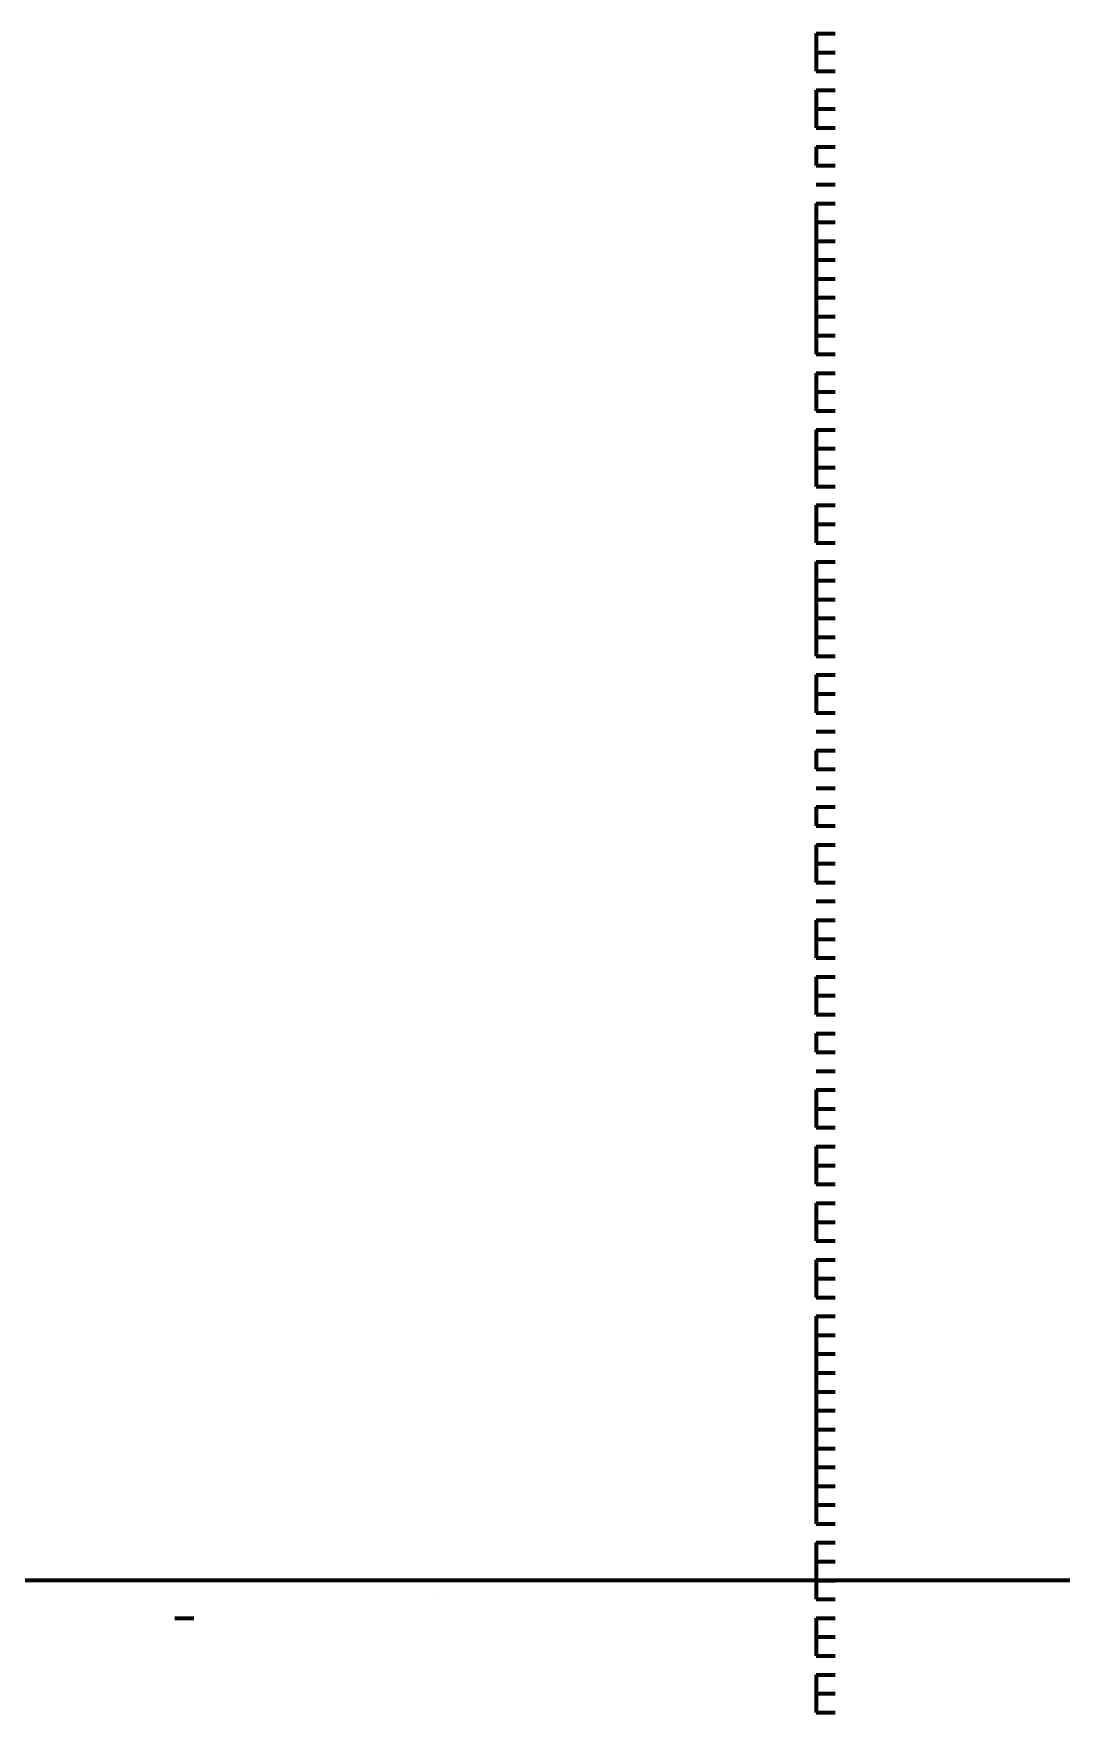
# Model space of a CAD drawing. Header units: inches. Extents: x 16 to 776, y 37 to 575.
# Drawn here: x 288.08 to 297.17, y 320 to 334.83 of the extents above; entities that cross this region are included whole.
import ezdxf

# ---------------------------------------------------------------- set-up
doc = ezdxf.new("R2010")
doc.units = ezdxf.units.IN
doc.header["$MEASUREMENT"] = 0
doc.layers.add('P', color=250, linetype='CONTINUOUS', lineweight=100)

msp = doc.modelspace()

# ---------------------------------------------------------------- linework, layer by layer
at = {"layer": 'P', "color": 0, "linetype": 'Continuous'}
for points in [[(295, 334.833), (295, 334.833)], [(295, 334.833), (295.167, 334.833)], [(295, 334.833), (295, 334.667)], [(295, 334.833), (295.167, 334.833)], [(295, 334.833), (295, 334.833)], [(295, 334.667), (295, 334.667)], [(295, 334.667), (295.167, 334.667)], [(295, 334.667), (295, 334.5)], [(295, 334.667), (295.167, 334.667)], [(295, 334.667), (295, 334.667)], [(295, 334.5), (295, 334.5)], [(295, 334.5), (295.167, 334.5)], [(295, 334.5), (295, 334.5)], [(295, 334.5), (295.167, 334.5)], [(295, 334.5), (295.167, 334.5)], [(295, 334.5), (295, 334.5)], [(295, 334.5), (295, 334.5)], [(295, 334.5), (295.167, 334.5)], [(295, 334.5), (295.167, 334.5)], [(295, 334.5), (295, 334.5)], [(295, 334.5), (295.167, 334.5)], [(295, 334.5), (295, 334.5)], [(295, 334.333), (295, 334.333)], [(295, 334.333), (295.167, 334.333)], [(295, 334.333), (295, 334.167)], [(295, 334.333), (295.167, 334.333)], [(295, 334.333), (295, 334.333)], [(295, 334.167), (295, 334.167)], [(295, 334.167), (295.167, 334.167)], [(295, 334.167), (295, 334)], [(295, 334.167), (295.167, 334.167)], [(295, 334.167), (295, 334.167)], [(295, 334), (295, 334)], [(295, 334), (295.167, 334)], [(295, 334), (295, 334)], [(295, 334), (295.167, 334)], [(295, 334), (295.167, 334)], [(295, 334), (295, 334)], [(295, 334), (295, 334)], [(295, 334), (295.167, 334)], [(295, 334), (295.167, 334)], [(295, 334), (295, 334)], [(295, 334), (295.167, 334)], [(295, 334), (295, 334)], [(295, 333.833), (295, 333.833)], [(295, 333.833), (295.167, 333.833)], [(295, 333.833), (295, 333.667)], [(295, 333.833), (295.167, 333.833)], [(295, 333.833), (295, 333.833)], [(295, 333.667), (295, 333.667)], [(295, 333.667), (295.167, 333.667)], [(295, 333.667), (295, 333.667)], [(295, 333.667), (295, 333.667)], [(295, 333.667), (295.167, 333.667)], [(295, 333.667), (295.167, 333.667)], [(295, 333.667), (295, 333.667)], [(295, 333.667), (295.167, 333.667)], [(295, 333.667), (295, 333.667)], [(295, 333.667), (295.167, 333.667)], [(295, 333.667), (295, 333.667)], [(295, 333.5), (295, 333.5)], [(295, 333.5), (295.167, 333.5)], [(295, 333.5), (295, 333.5)], [(295, 333.5), (295.167, 333.5)], [(295, 333.5), (295.167, 333.5)], [(295, 333.5), (295, 333.5)], [(295, 333.333), (295, 333.333)], [(295, 333.333), (295.167, 333.333)], [(295, 333.333), (295, 333.167)], [(295, 333.333), (295.167, 333.333)], [(295, 333.333), (295, 333.333)], [(295, 333.167), (295, 333.167)], [(295, 333.167), (295.167, 333.167)], [(295, 333.167), (295, 333.167)], [(295, 333.167), (295, 333.167)], [(295, 333.167), (295.167, 333.167)], [(295, 333.167), (295.167, 333.167)], [(295, 333.167), (295, 333.167)], [(295, 333.167), (295, 333)], [(295, 333.167), (295.167, 333.167)], [(295, 333.167), (295, 333.167)], [(295, 333), (295, 333)], [(295, 333), (295.167, 333)], [(295, 333), (295, 332.833)], [(295, 333), (295.167, 333)], [(295, 333), (295, 333)], [(295, 332.833), (295, 332.833)], [(295, 332.833), (295.167, 332.833)], [(295, 332.833), (295, 332.833)], [(295, 332.833), (295.167, 332.833)], [(295, 332.833), (295.167, 332.833)], [(295, 332.833), (295, 332.833)], [(295, 332.833), (295, 332.667)], [(295, 332.833), (295.167, 332.833)], [(295, 332.833), (295, 332.833)], [(295, 332.667), (295, 332.667)], [(295, 332.667), (295.167, 332.667)], [(295, 332.667), (295, 332.5)], [(295, 332.667), (295.167, 332.667)], [(295, 332.667), (295, 332.667)], [(295, 332.5), (295, 332.5)], [(295, 332.5), (295.167, 332.5)], [(295, 332.5), (295, 332.333)], [(295, 332.5), (295.167, 332.5)], [(295, 332.5), (295, 332.5)], [(295, 332.333), (295, 332.333)], [(295, 332.333), (295.167, 332.333)], [(295, 332.333), (295, 332.333)], [(295, 332.333), (295.167, 332.333)], [(295, 332.333), (295.167, 332.333)], [(295, 332.333), (295, 332.333)], [(295, 332.333), (295, 332.167)], [(295, 332.333), (295.167, 332.333)], [(295, 332.333), (295, 332.333)], [(295, 332.167), (295, 332.167)], [(295, 332.167), (295.167, 332.167)], [(295, 332.167), (295, 332)], [(295, 332.167), (295.167, 332.167)], [(295, 332.167), (295, 332.167)], [(295, 332), (295, 332)], [(295, 332), (295.167, 332)], [(295, 332), (295, 332)], [(295, 332), (295, 332)], [(295, 332), (295.167, 332)], [(295, 332), (295.167, 332)], [(295, 332), (295, 332)], [(295, 332), (295.167, 332)], [(295, 332), (295, 332)], [(295, 331.833), (295, 331.833)], [(295, 331.833), (295.167, 331.833)], [(295, 331.833), (295, 331.667)], [(295, 331.833), (295.167, 331.833)], [(295, 331.833), (295, 331.833)], [(295, 331.667), (295, 331.667)], [(295, 331.667), (295.167, 331.667)], [(295, 331.667), (295, 331.5)], [(295, 331.667), (295.167, 331.667)], [(295, 331.667), (295, 331.667)], [(295, 331.5), (295, 331.5)], [(295, 331.5), (295.167, 331.5)], [(295, 331.5), (295, 331.5)], [(295, 331.5), (295, 331.5)], [(295, 331.5), (295.167, 331.5)], [(295, 331.5), (295.167, 331.5)], [(295, 331.5), (295, 331.5)], [(295, 331.5), (295.167, 331.5)], [(295, 331.5), (295, 331.5)], [(295, 331.333), (295, 331.333)], [(295, 331.333), (295.167, 331.333)], [(295, 331.333), (295, 331.167)], [(295, 331.333), (295.167, 331.333)], [(295, 331.333), (295, 331.333)], [(295, 331.167), (295, 331.167)], [(295, 331.167), (295.167, 331.167)], [(295, 331.167), (295, 331)], [(295, 331.167), (295.167, 331.167)], [(295, 331.167), (295, 331.167)], [(295, 331), (295, 331)], [(295, 331), (295.167, 331)], [(295, 331), (295, 331)], [(295, 331), (295, 331)], [(295, 331), (295.167, 331)], [(295, 331), (295.167, 331)], [(295, 331), (295, 331)], [(295, 331), (295, 330.833)], [(295, 331), (295.167, 331)], [(295, 331), (295, 331)], [(295, 330.833), (295, 330.833)], [(295, 330.833), (295.167, 330.833)], [(295, 330.833), (295.167, 330.833)], [(295, 330.833), (295, 330.833)], [(295, 330.667), (295, 330.667)], [(295, 330.667), (295.167, 330.667)], [(295, 330.667), (295, 330.667)], [(295, 330.667), (295, 330.667)], [(295, 330.667), (295.167, 330.667)], [(295, 330.667), (295.167, 330.667)], [(295, 330.667), (295, 330.667)], [(295, 330.667), (295, 330.5)], [(295, 330.667), (295.167, 330.667)], [(295, 330.667), (295, 330.667)], [(295, 330.5), (295, 330.5)], [(295, 330.5), (295.167, 330.5)], [(295, 330.5), (295, 330.333)], [(295, 330.5), (295.167, 330.5)], [(295, 330.5), (295, 330.5)], [(295, 330.333), (295, 330.333)], [(295, 330.333), (295.167, 330.333)], [(295, 330.333), (295.167, 330.333)], [(295, 330.333), (295, 330.333)], [(295, 330.167), (295, 330.167)], [(295, 330.167), (295.167, 330.167)], [(295, 330.167), (295, 330.167)], [(295, 330.167), (295, 330.167)], [(295, 330.167), (295.167, 330.167)], [(295, 330.167), (295.167, 330.167)], [(295, 330.167), (295, 330.167)], [(295, 330.167), (295, 330)], [(295, 330.167), (295.167, 330.167)], [(295, 330.167), (295, 330.167)], [(295, 330), (295, 330)], [(295, 330), (295.167, 330)], [(295, 330), (295, 329.833)], [(295, 330), (295.167, 330)], [(295, 330), (295, 330)], [(295, 329.833), (295, 329.833)], [(295, 329.833), (295.167, 329.833)], [(295, 329.833), (295, 329.833)], [(295, 329.833), (295.167, 329.833)], [(295, 329.833), (295.167, 329.833)], [(295, 329.833), (295, 329.833)], [(295, 329.833), (295, 329.667)], [(295, 329.833), (295.167, 329.833)], [(295, 329.833), (295, 329.833)], [(295, 329.667), (295, 329.667)], [(295, 329.667), (295.167, 329.667)], [(295, 329.667), (295, 329.5)], [(295, 329.667), (295.167, 329.667)], [(295, 329.667), (295, 329.667)], [(295, 329.5), (295, 329.5)], [(295, 329.5), (295.167, 329.5)], [(295, 329.5), (295, 329.333)], [(295, 329.5), (295.167, 329.5)], [(295, 329.5), (295, 329.5)], [(295, 329.333), (295, 329.333)], [(295, 329.333), (295.167, 329.333)], [(295, 329.333), (295, 329.333)], [(295, 329.333), (295.167, 329.333)], [(295, 329.333), (295.167, 329.333)], [(295, 329.333), (295, 329.333)], [(295, 329.333), (295, 329.333)], [(295, 329.333), (295.167, 329.333)], [(295, 329.333), (295.167, 329.333)], [(295, 329.333), (295, 329.333)], [(295, 329.333), (295.167, 329.333)], [(295, 329.333), (295, 329.333)], [(295, 329.167), (295, 329.167)], [(295, 329.167), (295.167, 329.167)], [(295, 329.167), (295, 329)], [(295, 329.167), (295.167, 329.167)], [(295, 329.167), (295, 329.167)], [(295, 329), (295, 329)], [(295, 329), (295.167, 329)], [(295, 329), (295, 329)], [(295, 329), (295, 329)], [(295, 329), (295.167, 329)], [(295, 329), (295.167, 329)], [(295, 329), (295, 329)], [(295, 329), (295, 328.833)], [(295, 329), (295.167, 329)], [(295, 329), (295, 329)], [(295, 328.833), (295, 328.833)], [(295, 328.833), (295.167, 328.833)], [(295, 328.833), (295.167, 328.833)], [(295, 328.833), (295, 328.833)], [(295, 328.833), (295.167, 328.833)], [(295, 328.833), (295, 328.833)], [(295, 328.667), (295, 328.667)], [(295, 328.667), (295.167, 328.667)], [(295, 328.667), (295, 328.667)], [(295, 328.667), (295.167, 328.667)], [(295, 328.667), (295.167, 328.667)], [(295, 328.667), (295, 328.667)], [(295, 328.5), (295, 328.5)], [(295, 328.5), (295.167, 328.5)], [(295, 328.5), (295, 328.5)], [(295, 328.5), (295, 328.5)], [(295, 328.5), (295.167, 328.5)], [(295, 328.5), (295.167, 328.5)], [(295, 328.5), (295, 328.5)], [(295, 328.5), (295, 328.333)], [(295, 328.5), (295.167, 328.5)], [(295, 328.5), (295, 328.5)], [(295, 328.333), (295, 328.333)], [(295, 328.333), (295.167, 328.333)], [(295, 328.333), (295.167, 328.333)], [(295, 328.333), (295, 328.333)], [(295, 328.333), (295.167, 328.333)], [(295, 328.333), (295, 328.333)], [(295, 328.167), (295, 328.167)], [(295, 328.167), (295.167, 328.167)], [(295, 328.167), (295, 328.167)], [(295, 328.167), (295.167, 328.167)], [(295, 328.167), (295.167, 328.167)], [(295, 328.167), (295, 328.167)], [(295, 328), (295, 328)], [(295, 328), (295.167, 328)], [(295, 328), (295, 328)], [(295, 328), (295, 328)], [(295, 328), (295.167, 328)], [(295, 328), (295.167, 328)], [(295, 328), (295, 328)], [(295, 328), (295, 327.833)], [(295, 328), (295.167, 328)], [(295, 328), (295, 328)], [(295, 327.833), (295, 327.833)], [(295, 327.833), (295.167, 327.833)], [(295, 327.833), (295.167, 327.833)], [(295, 327.833), (295, 327.833)], [(295, 327.833), (295.167, 327.833)], [(295, 327.833), (295, 327.833)], [(295, 327.667), (295, 327.667)], [(295, 327.667), (295.167, 327.667)], [(295, 327.667), (295, 327.667)], [(295, 327.667), (295.167, 327.667)], [(295, 327.667), (295, 327.667)], [(295, 327.667), (295.167, 327.667)], [(295, 327.667), (295.167, 327.667)], [(295, 327.667), (295, 327.667)], [(295, 327.667), (295, 327.5)], [(295, 327.667), (295.167, 327.667)], [(295, 327.667), (295, 327.667)], [(295, 327.5), (295, 327.5)], [(295, 327.5), (295.167, 327.5)], [(295, 327.5), (295, 327.333)], [(295, 327.5), (295.167, 327.5)], [(295, 327.5), (295, 327.5)], [(295, 327.333), (295, 327.333)], [(295, 327.333), (295.167, 327.333)], [(295, 327.333), (295.167, 327.333)], [(295, 327.333), (295, 327.333)], [(295, 327.333), (295.167, 327.333)], [(295, 327.333), (295, 327.333)], [(295, 327.167), (295, 327.167)], [(295, 327.167), (295.167, 327.167)], [(295, 327.167), (295, 327.167)], [(295, 327.167), (295.167, 327.167)], [(295, 327.167), (295, 327.167)], [(295, 327.167), (295.167, 327.167)], [(295, 327.167), (295.167, 327.167)], [(295, 327.167), (295, 327.167)], [(295, 327.167), (295, 327.167)], [(295, 327.167), (295.167, 327.167)], [(295, 327.167), (295.167, 327.167)], [(295, 327.167), (295, 327.167)], [(295, 327.167), (295.167, 327.167)], [(295, 327.167), (295, 327.167)], [(295, 327), (295, 327)], [(295, 327), (295.167, 327)], [(295, 327), (295, 326.833)], [(295, 327), (295.167, 327)], [(295, 327), (295, 327)], [(295, 326.833), (295, 326.833)], [(295, 326.833), (295.167, 326.833)], [(295, 326.833), (295, 326.833)], [(295, 326.833), (295, 326.833)], [(295, 326.833), (295.167, 326.833)], [(295, 326.833), (295.167, 326.833)], [(295, 326.833), (295, 326.833)], [(295, 326.833), (295, 326.667)], [(295, 326.833), (295.167, 326.833)], [(295, 326.833), (295, 326.833)], [(295, 326.667), (295, 326.667)], [(295, 326.667), (295.167, 326.667)], [(295, 326.667), (295.167, 326.667)], [(295, 326.667), (295, 326.667)], [(295, 326.5), (295, 326.5)], [(295, 326.5), (295.167, 326.5)], [(295, 326.5), (295, 326.333)], [(295, 326.5), (295.167, 326.5)], [(295, 326.5), (295, 326.5)], [(295, 326.333), (295, 326.333)], [(295, 326.333), (295.167, 326.333)], [(295, 326.333), (295, 326.333)], [(295, 326.333), (295, 326.333)], [(295, 326.333), (295.167, 326.333)], [(295, 326.333), (295.167, 326.333)], [(295, 326.333), (295, 326.333)], [(295, 326.333), (295, 326.167)], [(295, 326.333), (295.167, 326.333)], [(295, 326.333), (295, 326.333)], [(295, 326.167), (295, 326.167)], [(295, 326.167), (295.167, 326.167)], [(295, 326.167), (295.167, 326.167)], [(295, 326.167), (295, 326.167)], [(295, 326), (295, 326)], [(295, 326), (295.167, 326)], [(295, 326), (295, 326)], [(295, 326), (295, 326)], [(295, 326), (295.167, 326)], [(295, 326), (295.167, 326)], [(295, 326), (295, 326)], [(295, 326), (295, 325.833)], [(295, 326), (295.167, 326)], [(295, 326), (295, 326)], [(295, 325.833), (295, 325.833)], [(295, 325.833), (295.167, 325.833)], [(295, 325.833), (295.167, 325.833)], [(295, 325.833), (295, 325.833)], [(295, 325.833), (295.167, 325.833)], [(295, 325.833), (295, 325.833)], [(295, 325.667), (295, 325.667)], [(295, 325.667), (295.167, 325.667)], [(295, 325.667), (295, 325.667)], [(295, 325.667), (295.167, 325.667)], [(295, 325.667), (295.167, 325.667)], [(295, 325.667), (295, 325.667)], [(295, 325.5), (295, 325.5)], [(295, 325.5), (295.167, 325.5)], [(295, 325.5), (295, 325.5)], [(295, 325.5), (295, 325.5)], [(295, 325.5), (295.167, 325.5)], [(295, 325.5), (295.167, 325.5)], [(295, 325.5), (295, 325.5)], [(295, 325.5), (295, 325.333)], [(295, 325.5), (295.167, 325.5)], [(295, 325.5), (295, 325.5)], [(295, 325.333), (295, 325.333)], [(295, 325.333), (295.167, 325.333)], [(295, 325.333), (295, 325.167)], [(295, 325.333), (295.167, 325.333)], [(295, 325.333), (295, 325.333)], [(295, 325.167), (295, 325.167)], [(295, 325.167), (295.167, 325.167)], [(295, 325.167), (295.167, 325.167)], [(295, 325.167), (295, 325.167)], [(295, 325.167), (295.167, 325.167)], [(295, 325.167), (295, 325.167)], [(295, 325), (295, 325)], [(295, 325), (295.167, 325)], [(295, 325), (295, 325)], [(295, 325), (295.167, 325)], [(295, 325), (295, 325)], [(295, 325), (295.167, 325)], [(295, 325), (295.167, 325)], [(295, 325), (295, 325)], [(295, 325), (295, 324.833)], [(295, 325), (295.167, 325)], [(295, 325), (295, 325)], [(295, 324.833), (295, 324.833)], [(295, 324.833), (295.167, 324.833)], [(295, 324.833), (295, 324.667)], [(295, 324.833), (295.167, 324.833)], [(295, 324.833), (295, 324.833)], [(295, 324.667), (295, 324.667)], [(295, 324.667), (295.167, 324.667)], [(295, 324.667), (295, 324.667)], [(295, 324.667), (295, 324.667)], [(295, 324.667), (295.167, 324.667)], [(295, 324.667), (295.167, 324.667)], [(295, 324.667), (295, 324.667)], [(295, 324.667), (295.167, 324.667)], [(295, 324.667), (295, 324.667)], [(295, 324.5), (295, 324.5)], [(295, 324.5), (295.167, 324.5)], [(295, 324.5), (295, 324.333)], [(295, 324.5), (295.167, 324.5)], [(295, 324.5), (295, 324.5)], [(295, 324.333), (295, 324.333)], [(295, 324.333), (295.167, 324.333)], [(295, 324.333), (295, 324.167)], [(295, 324.333), (295.167, 324.333)], [(295, 324.333), (295, 324.333)], [(295, 324.167), (295, 324.167)], [(295, 324.167), (295.167, 324.167)], [(295, 324.167), (295, 324.167)], [(295, 324.167), (295, 324.167)], [(295, 324.167), (295.167, 324.167)], [(295, 324.167), (295.167, 324.167)], [(295, 324.167), (295, 324.167)], [(295, 324.167), (295.167, 324.167)], [(295, 324.167), (295, 324.167)], [(295, 324), (295, 324)], [(295, 324), (295.167, 324)], [(295, 324), (295, 323.833)], [(295, 324), (295.167, 324)], [(295, 324), (295, 324)], [(295, 323.833), (295, 323.833)], [(295, 323.833), (295.167, 323.833)], [(295, 323.833), (295, 323.833)], [(295, 323.833), (295, 323.833)], [(295, 323.833), (295.167, 323.833)], [(295, 323.833), (295.167, 323.833)], [(295, 323.833), (295, 323.833)], [(295, 323.833), (295, 323.667)], [(295, 323.833), (295.167, 323.833)], [(295, 323.833), (295, 323.833)], [(295, 323.667), (295, 323.667)], [(295, 323.667), (295.167, 323.667)], [(295, 323.667), (295.167, 323.667)], [(295, 323.667), (295, 323.667)], [(295, 323.5), (295, 323.5)], [(295, 323.5), (295.167, 323.5)], [(295, 323.5), (295, 323.333)], [(295, 323.5), (295.167, 323.5)], [(295, 323.5), (295, 323.5)], [(295, 323.333), (295, 323.333)], [(295, 323.333), (295.167, 323.333)], [(295, 323.333), (295, 323.333)], [(295, 323.333), (295, 323.333)], [(295, 323.333), (295.167, 323.333)], [(295, 323.333), (295.167, 323.333)], [(295, 323.333), (295, 323.333)], [(295, 323.333), (295, 323.167)], [(295, 323.333), (295.167, 323.333)], [(295, 323.333), (295, 323.333)], [(295, 323.167), (295, 323.167)], [(295, 323.167), (295.167, 323.167)], [(295, 323.167), (295, 323)], [(295, 323.167), (295.167, 323.167)], [(295, 323.167), (295, 323.167)], [(295, 323), (295, 323)], [(295, 323), (295.167, 323)], [(295, 323), (295, 323)], [(295, 323), (295.167, 323)], [(295, 323), (295.167, 323)], [(295, 323), (295, 323)], [(295, 323), (295, 322.833)], [(295, 323), (295.167, 323)], [(295, 323), (295, 323)], [(295, 322.833), (295, 322.833)], [(295, 322.833), (295.167, 322.833)], [(295, 322.833), (295, 322.667)], [(295, 322.833), (295.167, 322.833)], [(295, 322.833), (295, 322.833)], [(295, 322.667), (295, 322.667)], [(295, 322.667), (295.167, 322.667)], [(295, 322.667), (295, 322.5)], [(295, 322.667), (295.167, 322.667)], [(295, 322.667), (295, 322.667)], [(295, 322.5), (295, 322.5)], [(295, 322.5), (295.167, 322.5)], [(295, 322.5), (295, 322.5)], [(295, 322.5), (295.167, 322.5)], [(295, 322.5), (295.167, 322.5)], [(295, 322.5), (295, 322.5)], [(295, 322.5), (295, 322.333)], [(295, 322.5), (295.167, 322.5)], [(295, 322.5), (295, 322.5)], [(295, 322.333), (295, 322.333)], [(295, 322.333), (295.167, 322.333)], [(295, 322.333), (295, 322.167)], [(295, 322.333), (295.167, 322.333)], [(295, 322.333), (295, 322.333)], [(295, 322.167), (295, 322.167)], [(295, 322.167), (295.167, 322.167)], [(295, 322.167), (295, 322)], [(295, 322.167), (295.167, 322.167)], [(295, 322.167), (295, 322.167)], [(295, 322), (295, 322)], [(295, 322), (295.167, 322)], [(295, 322), (295, 322)], [(295, 322), (295.167, 322)], [(295, 322), (295.167, 322)], [(295, 322), (295, 322)], [(295, 322), (295, 321.833)], [(295, 322), (295.167, 322)], [(295, 322), (295, 322)], [(295, 321.833), (295, 321.833)], [(295, 321.833), (295.167, 321.833)], [(295, 321.833), (295, 321.667)], [(295, 321.833), (295.167, 321.833)], [(295, 321.833), (295, 321.833)], [(295, 321.667), (295, 321.667)], [(295, 321.667), (295.167, 321.667)], [(295, 321.667), (295, 321.667)], [(295, 321.667), (295, 321.667)], [(295, 321.667), (295.167, 321.667)], [(295, 321.667), (295.167, 321.667)], [(295, 321.667), (295, 321.667)], [(295, 321.667), (295.167, 321.667)], [(295, 321.667), (295, 321.667)], [(295, 321.5), (295, 321.5)], [(295, 321.5), (295.167, 321.5)], [(295, 321.5), (295, 321.333)], [(295, 321.5), (295.167, 321.5)], [(295, 321.5), (295, 321.5)], [(295, 321.333), (295, 321.333)], [(295, 321.333), (295.167, 321.333)], [(295, 321.333), (295, 321.167)], [(295, 321.333), (295.167, 321.333)], [(295, 321.333), (295, 321.333)], [(325, 321.167), (245.833, 321.167)], [(295, 321.167), (295, 321.167)], [(295, 321.167), (295.167, 321.167)], [(295, 321.167), (295, 321.167)], [(295, 321.167), (295, 321.167)], [(295, 321.167), (295.167, 321.167)], [(295, 321.167), (295.167, 321.167)], [(295, 321.167), (295, 321.167)], [(295, 321.167), (295, 321)], [(295, 321.167), (295.167, 321.167)], [(295, 321.167), (295, 321.167)], [(291.667, 321), (291.667, 321)], [(295, 321), (295, 321)], [(295, 321), (295.167, 321)], [(295, 321), (295.167, 321)], [(295, 321), (295, 321)], [(295, 321), (295.167, 321)], [(295, 321), (295, 321)], [(289.333, 320.833), (289.5, 320.833)], [(295, 320.833), (295, 320.833)], [(295, 320.833), (295.167, 320.833)], [(295, 320.833), (295, 320.833)], [(295, 320.833), (295.167, 320.833)], [(295, 320.833), (295, 320.833)], [(295, 320.833), (295.167, 320.833)], [(295, 320.833), (295.167, 320.833)], [(295, 320.833), (295, 320.833)], [(295, 320.833), (295, 320.667)], [(295, 320.833), (295.167, 320.833)], [(295, 320.833), (295, 320.833)], [(295, 320.667), (295, 320.667)], [(295, 320.667), (295.167, 320.667)], [(295, 320.667), (295, 320.5)], [(295, 320.667), (295.167, 320.667)], [(295, 320.667), (295, 320.667)], [(295, 320.5), (295, 320.5)], [(295, 320.5), (295.167, 320.5)], [(295, 320.5), (295.167, 320.5)], [(295, 320.5), (295, 320.5)], [(295, 320.5), (295.167, 320.5)], [(295, 320.5), (295, 320.5)], [(295, 320.333), (295, 320.333)], [(295, 320.333), (295.167, 320.333)], [(295, 320.333), (295, 320.333)], [(295, 320.333), (295.167, 320.333)], [(295, 320.333), (295, 320.333)], [(295, 320.333), (295.167, 320.333)], [(295, 320.333), (295.167, 320.333)], [(295, 320.333), (295, 320.333)], [(295, 320.333), (295, 320.167)], [(295, 320.333), (295.167, 320.333)], [(295, 320.333), (295, 320.333)], [(295, 320.167), (295, 320.167)], [(295, 320.167), (295.167, 320.167)], [(295, 320.167), (295, 320)], [(295, 320.167), (295.167, 320.167)], [(295, 320.167), (295, 320.167)], [(295, 320), (295, 320)], [(295, 320), (295.167, 320)], [(295, 320), (295, 320)], [(295, 320), (295.167, 320)], [(295, 320), (295.167, 320)], [(295, 320), (295, 320)], [(295, 320), (295, 320)], [(295, 320), (295.167, 320)], [(295, 320), (295.167, 320)], [(295, 320), (295, 320)], [(295, 320), (295.167, 320)], [(295, 320), (295, 320)]]:
    msp.add_lwpolyline(points, dxfattribs=at)

doc.saveas('drawing.dxf')
